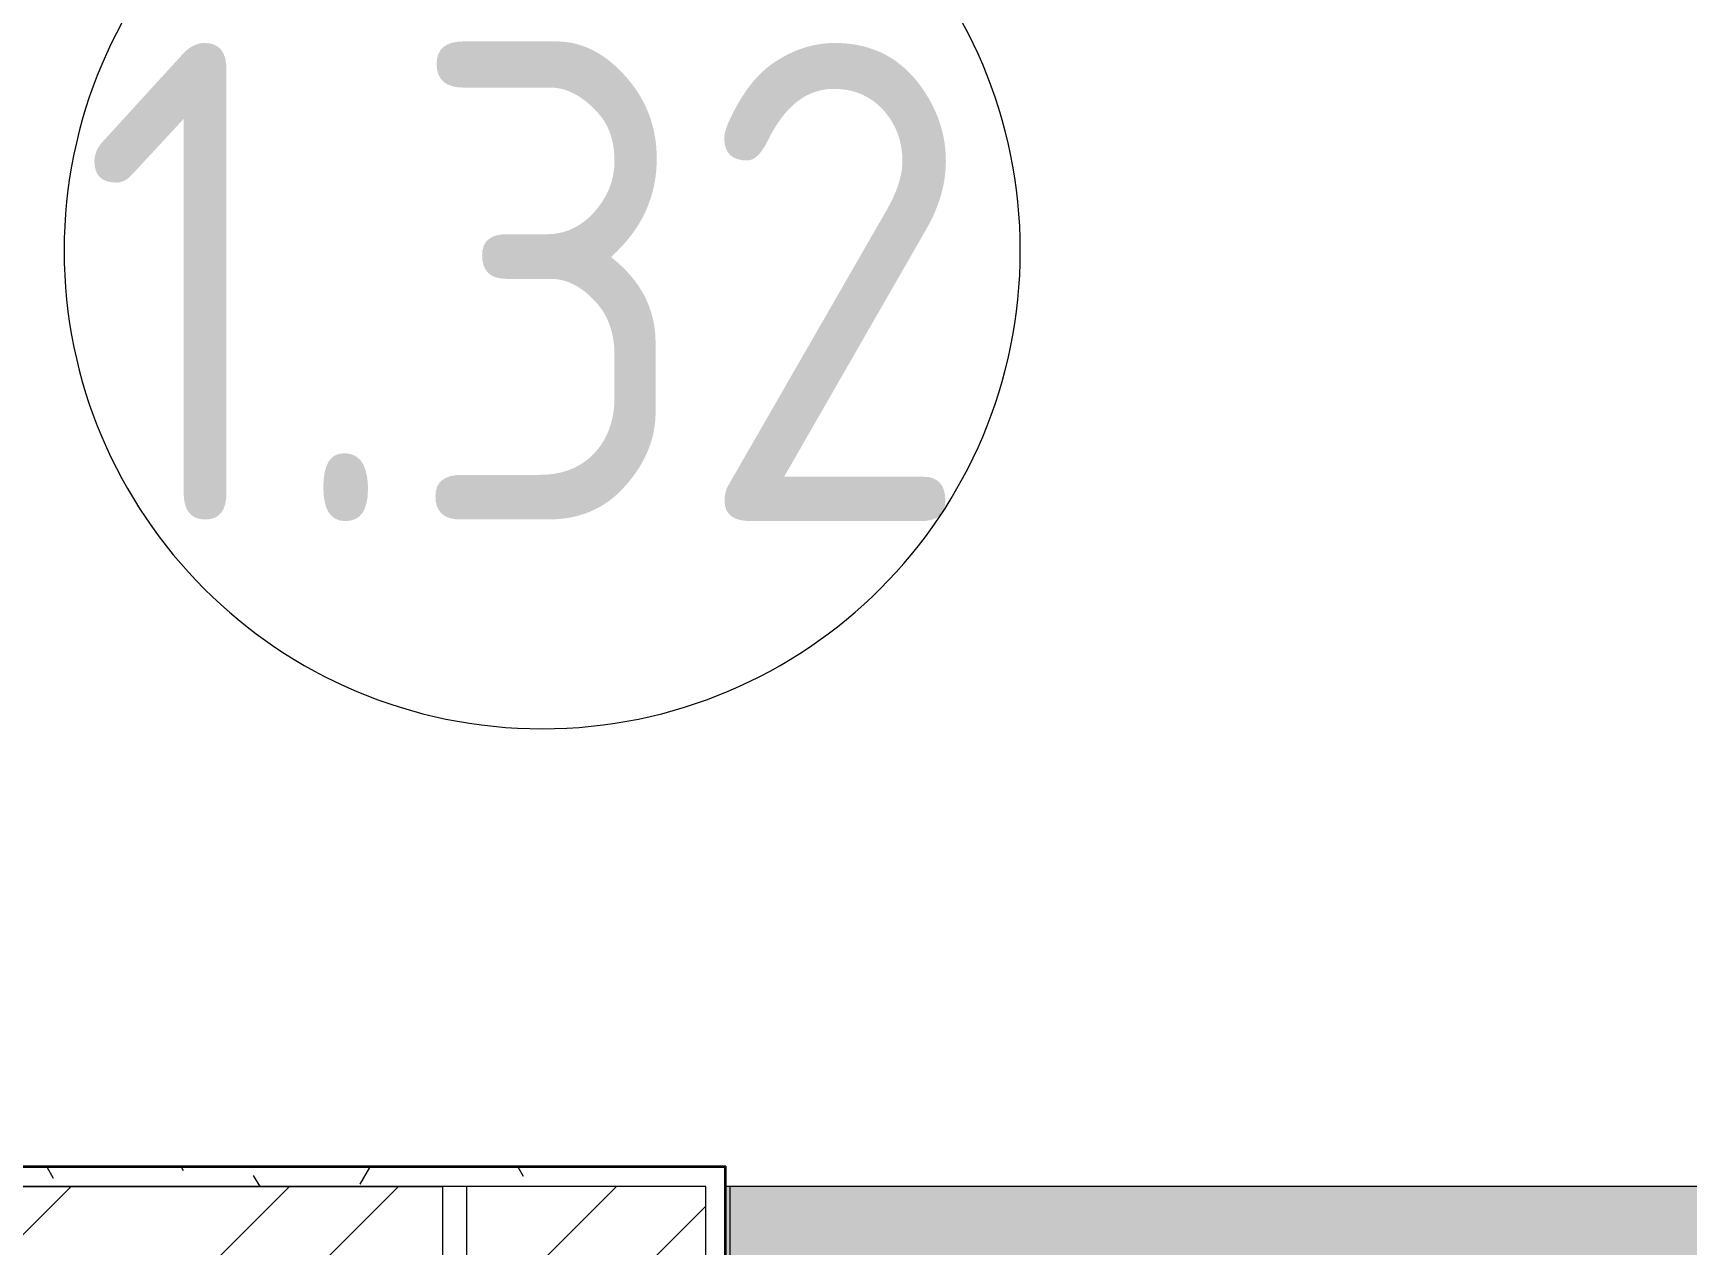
# Model space of a CAD drawing. Header units: millimetres. Extents: x -213547 to 415037, y -3642 to 106956.
# Drawn here: x 1296 to 3026, y 84645 to 85912 of the extents above; entities that cross this region are included whole.
import ezdxf

# ---------------------------------------------------------------- set-up
doc = ezdxf.new("R2010")
doc.units = ezdxf.units.MM
for name, color, linetype, lineweight in [('A-AREA-IDEN', 7, 'Continuous', 9), ('A-FLOR', 7, 'Continuous', 9), ('A-WALL', 7, 'Continuous', 5), ('I-WALL', 7, 'Continuous', 5), ('S-STRS', 7, 'Continuous', 9), ('S-STRS-MBND', 7, 'Continuous', 9)]:
    doc.layers.add(name, color=color, linetype=linetype, lineweight=lineweight)
doc.layers.add('A-AREA-PATT-1', color=7, linetype='Continuous', lineweight=5, true_color=0xa5bae0, transparency=1)
for name, color, linetype, lineweight, true_color in [('A-WALL-1', 9, 'Continuous', 5, 0x808080), ('A-WALL-FNSH-1', 9, 'Continuous', 5, 0x808080), ('S-STRS-1', 7, 'Continuous', 9, 0xeef6ff)]:
    doc.layers.add(name, color=color, linetype=linetype, lineweight=lineweight, true_color=true_color)
doc.styles.add('GOST Common', font='', dxfattribs={"width": 0.9, "height": 500})
doc.styles.get('GOST Common').set_extended_font_data('GOST Common')
pattern_1 = [(45, (0, 0), (-171.074, 171.074), []), (45, (114.05, 0), (-171.074, 171.074), [])]
pattern_2 = [(0, (0, 0), (243.84, 60.96), [20.117, -162.763, 20.117, -162.763, -975.36]), (0, (0, 0), (243.84, 60.96), [-365.76, 20.117, -345.643, 20.117, -162.763, -426.72]), (0, (0, 0), (243.84, 60.96), [-914.4, 20.117, -101.803, 20.117, -284.683]), (120, (91.44, 30.48), (-174.7129, 180.69163), [20.117, -162.763, 20.117, -162.763, -975.36]), (120, (91.44, 30.48), (-174.7129, 180.69163), [-365.76, 20.117, -345.643, 20.117, -162.763, -426.72]), (120, (91.44, 30.48), (-174.7129, 180.69163), [-914.4, 20.117, -101.803, 20.117, -284.683]), (240, (121.92, 152.4), (-69.1271, -241.65163), [20.117, -162.763, 20.117, -162.763, -975.36]), (240, (121.92, 152.4), (-69.1271, -241.65163), [-365.76, 20.117, -345.643, 20.117, -162.763, -426.72]), (240, (121.92, 152.4), (-69.1271, -241.65163), [-914.4, 20.117, -101.803, 20.117, -284.683])]

# ---------------------------------------------------------------- blocks, each defined once
blk = doc.blocks.new('Марка_Помещения - Номер-25198446-Объем проектирования 1 этажа')
at = {"layer": 'A-AREA-IDEN'}
for start, end in [(360, 180), (180, 360)]:
    blk.add_arc((0, 0), 2.5, start, end, dxfattribs=at)
blk = doc.blocks.new('1floor')
at = {"layer": 'A-AREA-PATT-1'}
h = blk.add_hatch(color=256, dxfattribs=at)
h.paths.add_polyline_path([(1960, 1620), (1960, 5520), (1955.5, 5520), (1955.5, 1620)])
h.paths.add_polyline_path([(1664.5, 1620), (1664, 3420), (1660, 3420), (1660, 1620)])
h.paths.add_polyline_path([(130.5, 3420), (131, 3420), (130.5, 3435)])
h.paths.add_polyline_path([(3500, 4806.5), (3500, 4808.9), (3490, 4808.8), (3490, 4806.5)])
at = {"layer": 'I-WALL'}
h = blk.add_hatch(dxfattribs=at)
h.set_pattern_fill('FP_191', color=256, style=0, pattern_type=2)
h.set_pattern_definition(pattern_2)
h.paths.add_polyline_path([(1685, 5520), (1935, 5520), (1934.9, 5540), (110, 5540), (110, 5520), (708.7, 5520)])
h = blk.add_hatch(dxfattribs=at)
h.set_pattern_fill('FP_191', color=256, style=0, pattern_type=2)
h.set_pattern_definition(pattern_2)
h.paths.add_polyline_path([(1955, 1620), (1954.6, 5540), (1935, 5540), (1935, 1620)])
h = blk.add_hatch(dxfattribs=at)
h.set_pattern_fill('FP_79', color=256, style=0, pattern_type=2)
h.set_pattern_definition(pattern_1)
h.paths.add_polyline_path([(1685, 5400), (1685, 5520), (110, 5520), (110, 5400), (708.7, 5400)])
h = blk.add_hatch(dxfattribs=at)
h.set_pattern_fill('FP_79', color=256, style=0, pattern_type=2)
h.set_pattern_definition(pattern_1)
h.paths.add_polyline_path([(1935, 1620), (1935, 5520), (1685, 5520), (1685, 1620), (1740.3, 1620)])
at = {"layer": 'S-STRS-1'}
blk.add_hatch(color=256, dxfattribs=at).paths.add_polyline_path([(3490, 5220), (3490, 5520), (1960, 5520), (1960, 5220), (2661.4, 5220)])
at = {"layer": 'A-FLOR'}
blk.add_line((3490, 5520), (1955, 5520), dxfattribs=at)
at = {"layer": 'A-WALL'}
for p, q in [((130, 5540), (1935, 5540)), ((1685, 1620), (1685, 5520)), ((1935, 1620), (1935, 5520))]:
    blk.add_line(p, q, dxfattribs=at)
at = {"layer": 'A-WALL-1'}
for p, q in [((1955, 1600), (1955, 5540)), ((1935, 5520), (110, 5520))]:
    blk.add_line(p, q, dxfattribs=at)
at = {"layer": 'A-WALL-FNSH-1'}
for p, q in [((1956, 5541), (130, 5541)), ((1935, 5540), (1955, 5540))]:
    blk.add_line(p, q, dxfattribs=at)
at = {"layer": 'I-WALL'}
blk.add_line((1956, 5541), (1956, 1599), dxfattribs=at)
at = {"layer": 'S-STRS'}
for p, q in [((3490, 5520), (1960, 5520)), ((1960, 5520), (1960, 5220)), ((3490, 5520), (1960, 5520))]:
    blk.add_line(p, q, dxfattribs=at)
at = {"layer": 'S-STRS-MBND'}
for p in [(110, 5520), (1660, 1620)]:
    blk.add_line(p, (1660, 5520), dxfattribs=at)
at = {"layer": 'A-AREA-IDEN', "xscale": 199.9999999999999, "yscale": 199.9999999999999, "zscale": 199.9999999999999}
blk.add_blockref('Марка_Помещения - Номер-25198446-Объем проектирования 1 этажа', (1763.9, 6498.6), dxfattribs=at)
at = {"layer": 'A-AREA-IDEN', "insert": (1280.2, 6715.8), "char_height": 500, "width": 1212.151, "attachment_point": 1, "style": 'GOST Common'}
blk.add_mtext('1.32', dxfattribs=at)

msp = doc.modelspace()

# ---------------------------------------------------------------- block references
msp.add_blockref('1floor', (64.7, 79186.1))

doc.saveas('drawing.dxf')
